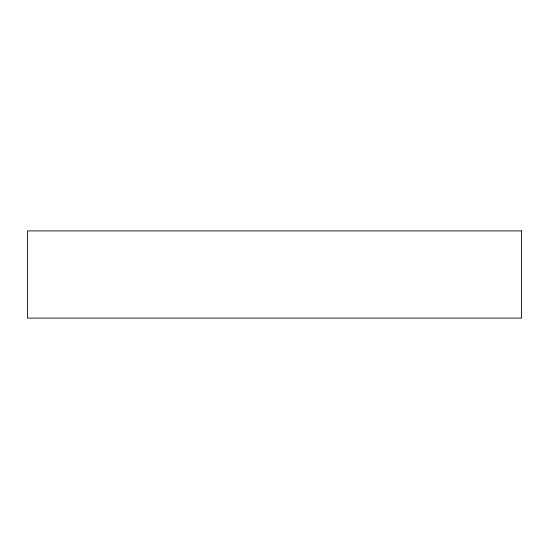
<?xml version="1.0" encoding="UTF-8"?>
<svg xmlns="http://www.w3.org/2000/svg" width="549" height="549" viewBox="0 0 549 549"><rect width="100%" height="100%" fill="white"/><g stroke="black" fill="none" stroke-linecap="round" stroke-linejoin="round"><path stroke-width="0.82" d="M521.55 230.903L27.45 230.903L27.45 318.097L521.55 318.097L521.55 230.903"/></g></svg>
